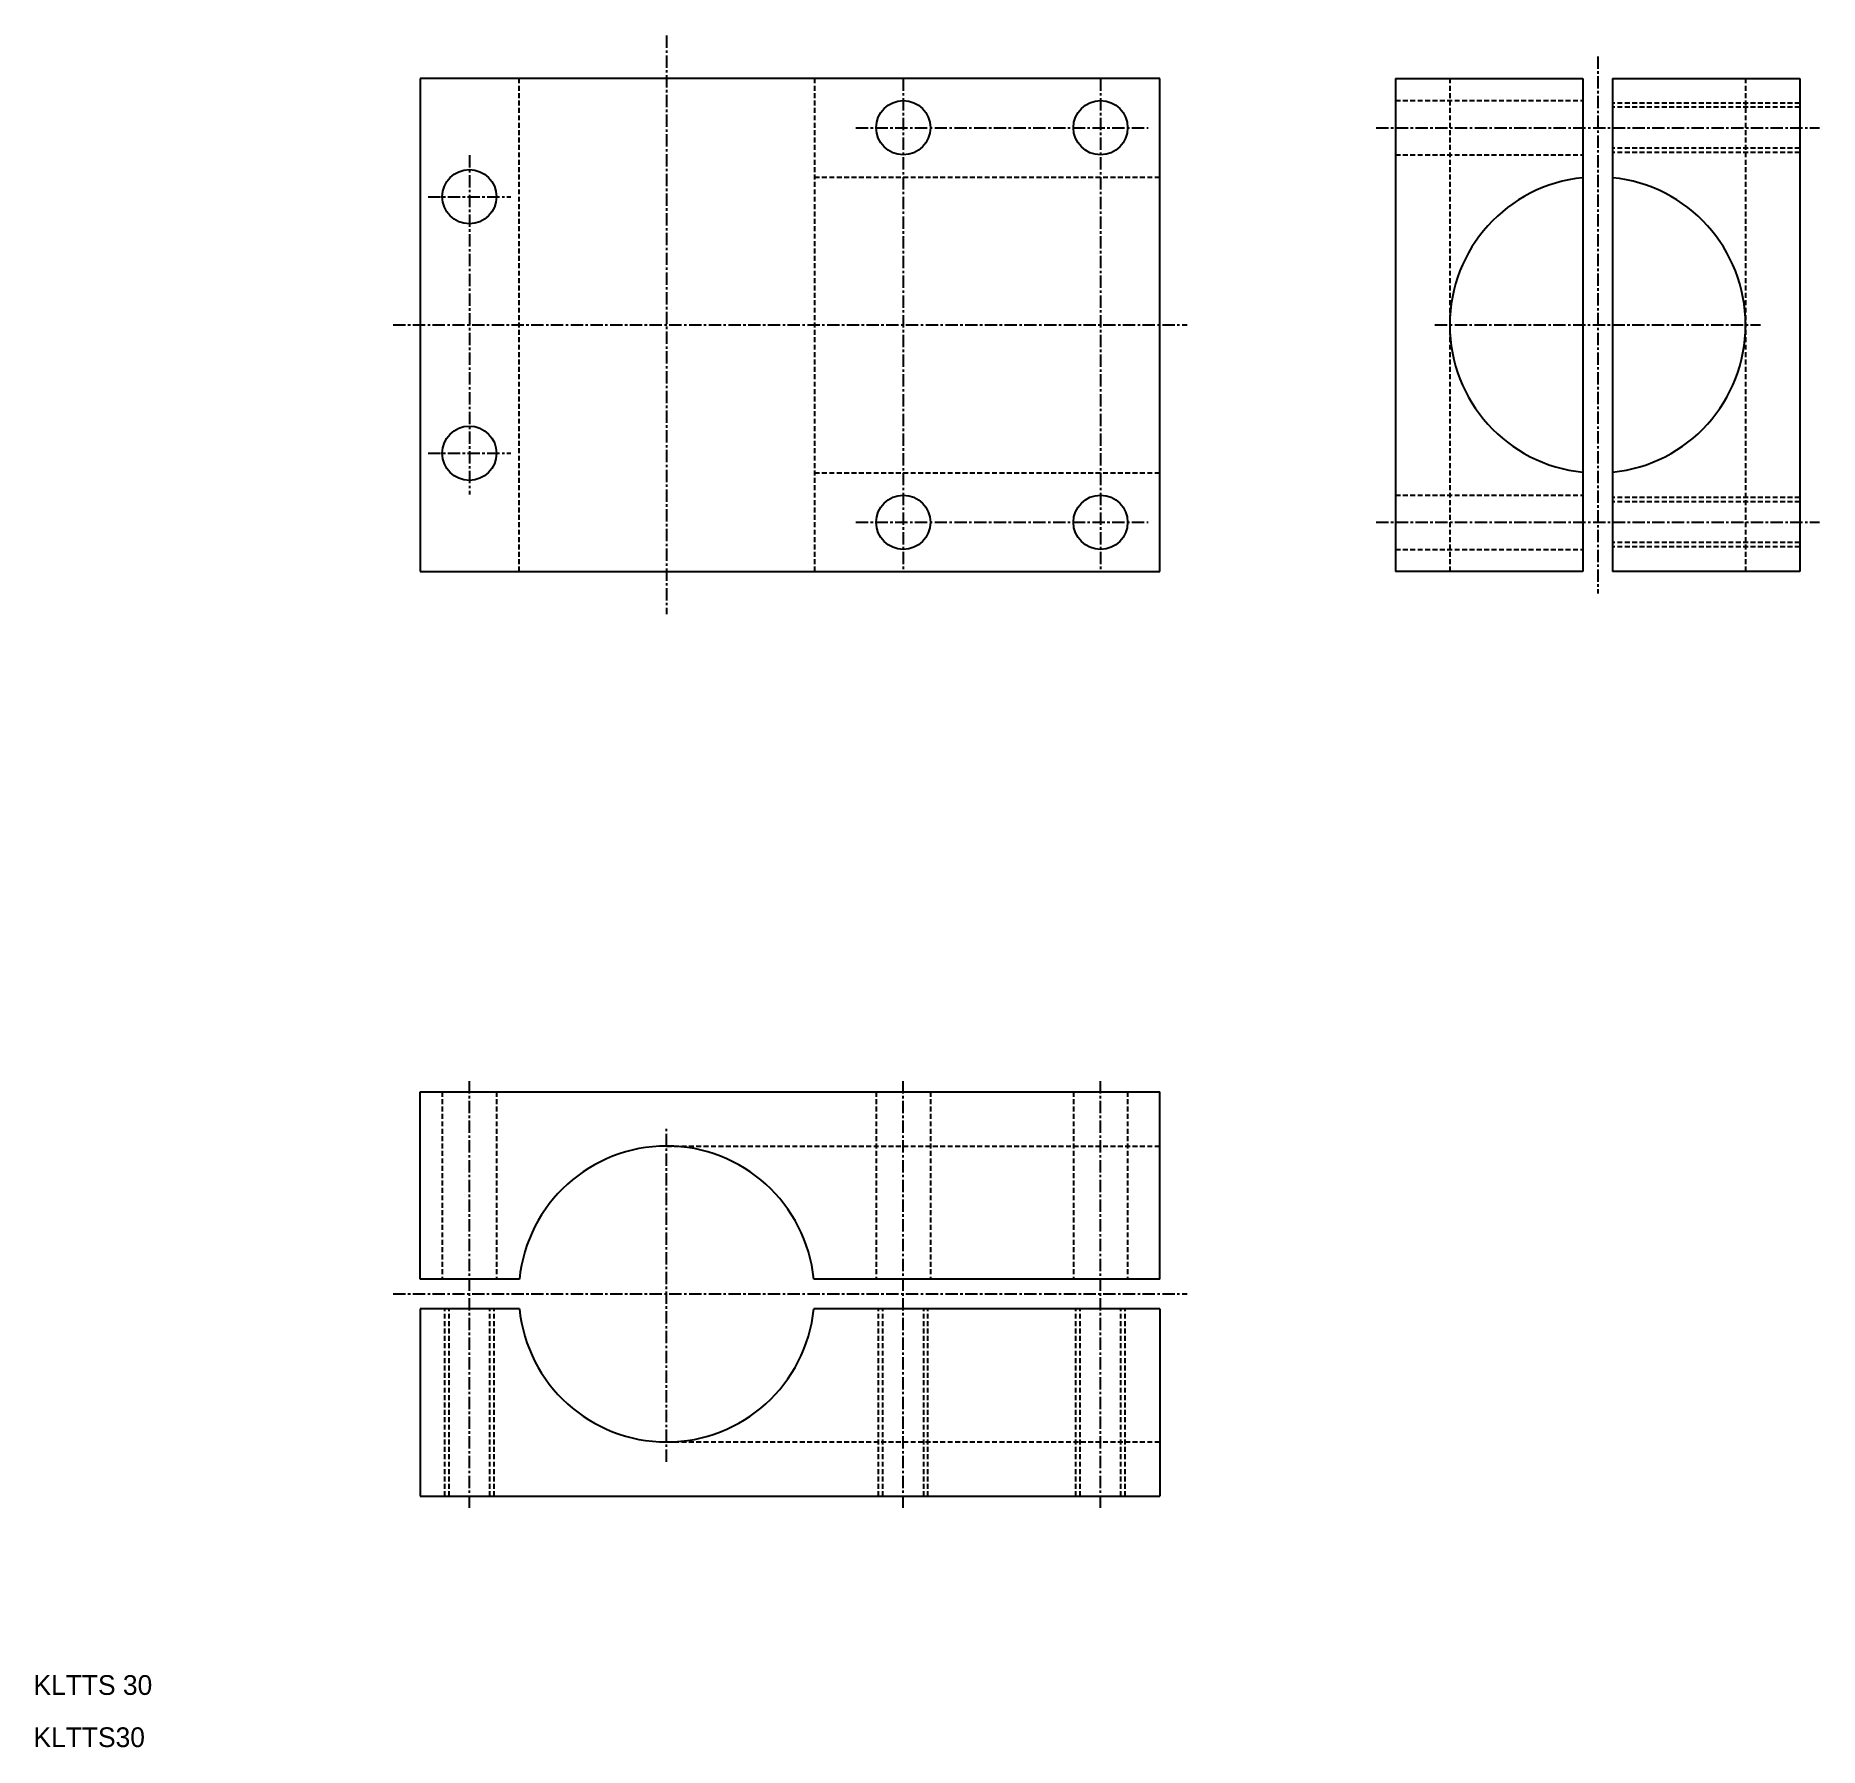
# Model space of a CAD drawing. Extents: x 42 to 223, y 78 to 252.
import ezdxf

# ---------------------------------------------------------------- set-up
doc = ezdxf.new("R2010")
doc.units = 0
doc.linetypes.add('CENTER', pattern=[2, 1.25, -0.25, 0.25, -0.25])
doc.linetypes.add('DASHED', pattern=[0.75, 0.5, -0.25])
doc.layers.get('0').update_dxf_attribs({"linetype": 'CONTINUOUS'})
doc.layers.add('CENTER', color=1, linetype='CENTER')

msp = doc.modelspace()

# ---------------------------------------------------------------- linework, layer by layer
at = {"color": 7, "linetype": 'CONTINUOUS'}
for p, q in [((80.84, 247.24), (80.84, 197.24)), ((155.84, 247.24), (80.84, 247.24)), ((155.84, 197.24), (155.84, 247.24)), ((179.75, 247.24), (198.75, 247.24)), ((179.75, 247.24), (179.75, 197.24)), ((198.75, 247.24), (198.75, 197.24)), ((201.75, 247.24), (201.75, 197.24)), ((201.75, 247.24), (220.75, 247.24)), ((220.75, 247.24), (220.75, 197.24)), ((80.84, 197.24), (155.84, 197.24)), ((198.75, 197.24), (179.75, 197.24)), ((220.75, 197.24), (201.75, 197.24)), ((80.84, 144.51), (155.84, 144.51)), ((80.84, 125.51), (80.84, 144.51)), ((155.84, 125.51), (155.84, 144.51)), ((90.92, 125.51), (80.84, 125.51)), ((155.84, 125.51), (120.77, 125.51)), ((90.92, 122.51), (80.84, 122.51)), ((80.84, 122.51), (80.84, 103.51)), ((155.84, 122.51), (120.77, 122.51)), ((155.84, 122.51), (155.84, 103.51)), ((80.84, 103.51), (155.84, 103.51))]:
    msp.add_line(p, q, dxfattribs=at)
at = {"color": 3, "linetype": 'DASHED'}
for p, q in [((90.84, 247.24), (90.84, 197.24)), ((120.84, 247.24), (120.84, 197.24)), ((185.25, 247.24), (185.25, 197.24)), ((215.25, 247.24), (215.25, 197.24)), ((179.75, 244.99), (198.75, 244.99)), ((220.75, 244.74), (201.75, 244.74)), ((220.75, 244.31), (201.75, 244.31)), ((179.75, 239.49), (198.75, 239.49)), ((220.75, 240.18), (201.75, 240.18)), ((220.75, 239.74), (201.75, 239.74)), ((120.84, 237.24), (155.84, 237.24)), ((120.84, 207.24), (155.84, 207.24)), ((179.75, 204.99), (198.75, 204.99)), ((220.75, 204.74), (201.75, 204.74)), ((220.75, 204.31), (201.75, 204.31)), ((179.75, 199.49), (198.75, 199.49)), ((220.75, 200.18), (201.75, 200.18)), ((220.75, 199.74), (201.75, 199.74)), ((83.09, 144.51), (83.09, 125.51)), ((88.59, 144.51), (88.59, 125.51)), ((127.09, 144.51), (127.09, 125.51)), ((132.59, 144.51), (132.59, 125.51)), ((147.09, 144.51), (147.09, 125.51)), ((152.59, 144.51), (152.59, 125.51)), ((105.84, 139.01), (155.84, 139.01)), ((83.34, 103.51), (83.34, 122.51)), ((83.78, 103.51), (83.78, 122.51)), ((87.91, 103.51), (87.91, 122.51)), ((88.34, 103.51), (88.34, 122.51)), ((127.34, 103.51), (127.34, 122.51)), ((127.78, 103.51), (127.78, 122.51)), ((131.91, 103.51), (131.91, 122.51)), ((132.34, 103.51), (132.34, 122.51)), ((147.34, 103.51), (147.34, 122.51)), ((147.78, 103.51), (147.78, 122.51)), ((151.91, 103.51), (151.91, 122.51)), ((152.34, 103.51), (152.34, 122.51)), ((105.84, 109.01), (155.84, 109.01))]:
    msp.add_line(p, q, dxfattribs=at)
at = {"color": 7, "linetype": 'CONTINUOUS'}
for centre in [(129.84, 242.24), (149.84, 242.24), (85.84, 235.24), (85.84, 209.24), (129.84, 202.24), (149.84, 202.24)]:
    msp.add_circle(centre, 2.75, dxfattribs=at)
for centre, start, end in [((200.25, 222.24), 95.7392, 264.2608), ((200.25, 222.24), 275.7392, 84.2608), ((105.84, 124.01), 5.7392, 174.2608), ((105.84, 124.01), 185.7392, 354.2608)]:
    msp.add_arc(centre, 15, start, end, dxfattribs=at)
at = {"layer": 'CENTER', "color": 1, "linetype": 'CENTER'}
for p, q in [((105.84, 251.57), (105.84, 192.92)), ((200.25, 249.46), (200.25, 195.02)), ((129.84, 247.24), (129.84, 197.24)), ((149.84, 247.24), (149.84, 197.24)), ((125.02, 242.24), (154.67, 242.24)), ((177.78, 242.24), (222.73, 242.24)), ((85.84, 239.44), (85.84, 205.05)), ((81.65, 235.24), (90.04, 235.24)), ((78.11, 222.24), (158.62, 222.24)), ((183.75, 222.24), (216.75, 222.24)), ((81.65, 209.24), (90.04, 209.24)), ((125.02, 202.24), (154.67, 202.24)), ((177.78, 202.24), (222.73, 202.24)), ((85.84, 102.34), (85.84, 145.68)), ((129.84, 102.34), (129.84, 145.68)), ((149.84, 102.34), (149.84, 145.68)), ((105.84, 107.01), (105.84, 141.01)), ((78.11, 124.01), (158.62, 124.01))]:
    msp.add_line(p, q, dxfattribs=at)

# ---------------------------------------------------------------- texts
at = {"color": 7, "linetype": 'CONTINUOUS'}
for s, p in [('KLTTS 30', (41.64, 83.37)), ('KLTTS30', (41.64, 78.08))]:
    msp.add_text(s, height=2, dxfattribs=at).set_placement(p)

doc.saveas('drawing.dxf')
